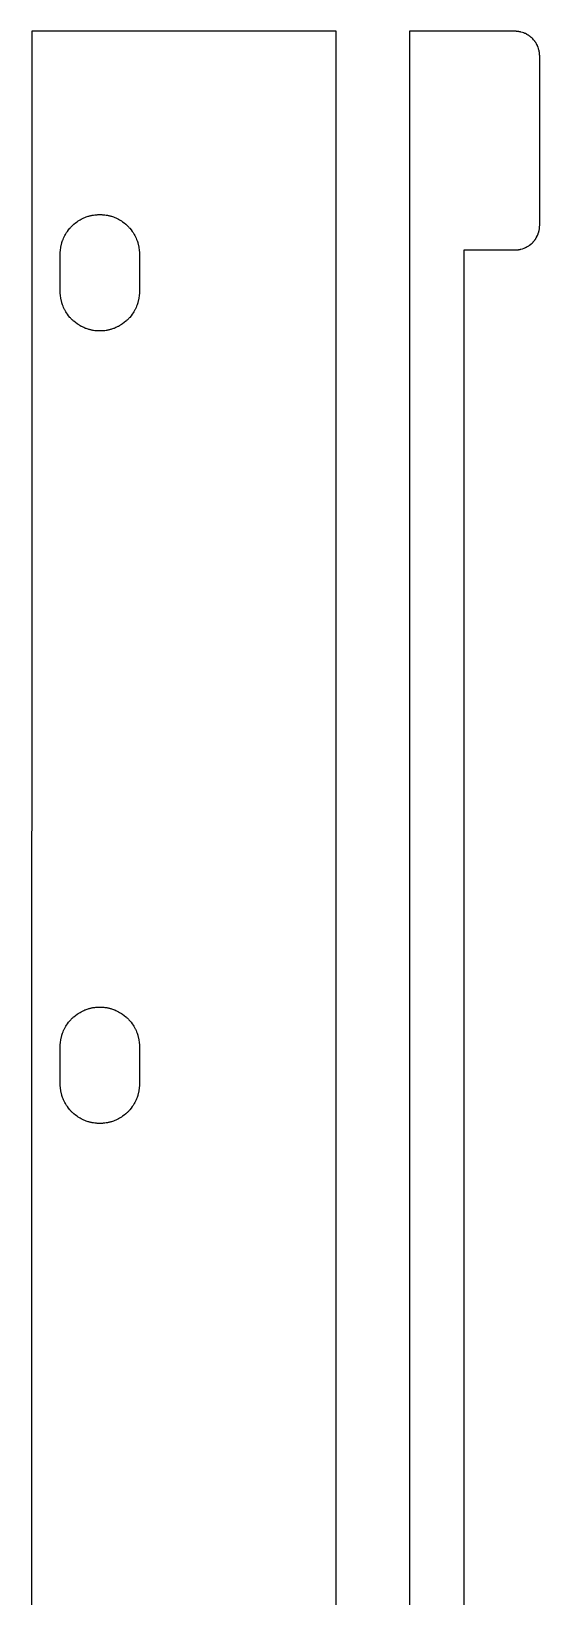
# Model space of a CAD drawing. Header units: metres. Extents: x -3 to 104, y 0 to 127.
# Drawn here: x 83.5 to 104, y 63.3 to 126.5 of the extents above; entities that cross this region are included whole.
import ezdxf

# ---------------------------------------------------------------- set-up
doc = ezdxf.new("R2010")
doc.units = ezdxf.units.M

msp = doc.modelspace()

# ---------------------------------------------------------------- linework, layer by layer
for p, q in [((83.5, 126.5), (83.4854, 2)), ((95.7842, 126.5), (83.5, 126.5)), ((95.7842, 2), (95.7842, 126.5)), ((103.018, 126.5), (98.75, 126.5)), ((98.75, 126.5), (98.75, 2)), ((103.035, 126.499), (103.018, 126.5)), ((103.053, 126.499), (103.035, 126.499)), ((103.069, 126.498), (103.053, 126.499)), ((103.14, 126.49), (103.069, 126.498)), ((103.156, 126.487), (103.14, 126.49)), ((103.174, 126.484), (103.156, 126.487)), ((103.19, 126.481), (103.174, 126.484)), ((103.208, 126.479), (103.19, 126.481)), ((103.225, 126.475), (103.208, 126.479)), ((103.242, 126.471), (103.225, 126.475)), ((103.309, 126.451), (103.242, 126.471)), ((103.358, 126.434), (103.309, 126.451)), ((103.375, 126.427), (103.358, 126.434)), ((103.391, 126.421), (103.375, 126.427)), ((103.406, 126.413), (103.391, 126.421)), ((103.423, 126.406), (103.406, 126.413)), ((103.47, 126.383), (103.423, 126.406)), ((103.484, 126.375), (103.47, 126.383)), ((103.5, 126.366), (103.484, 126.375)), ((103.515, 126.357), (103.5, 126.366)), ((103.53, 126.348), (103.515, 126.357)), ((103.545, 126.339), (103.53, 126.348)), ((103.56, 126.329), (103.545, 126.339)), ((103.573, 126.319), (103.56, 126.329)), ((103.588, 126.309), (103.573, 126.319)), ((103.602, 126.299), (103.588, 126.309)), ((103.629, 126.277), (103.602, 126.299)), ((103.643, 126.266), (103.629, 126.277)), ((103.656, 126.255), (103.643, 126.266)), ((103.694, 126.22), (103.656, 126.255)), ((103.72, 126.194), (103.694, 126.22)), ((103.755, 126.156), (103.72, 126.194)), ((103.766, 126.143), (103.755, 126.156)), ((103.777, 126.129), (103.766, 126.143)), ((103.799, 126.102), (103.777, 126.129)), ((103.809, 126.088), (103.799, 126.102)), ((103.819, 126.073), (103.809, 126.088)), ((103.829, 126.06), (103.819, 126.073)), ((103.839, 126.045), (103.829, 126.06)), ((103.848, 126.03), (103.839, 126.045)), ((103.857, 126.015), (103.848, 126.03)), ((103.866, 126), (103.857, 126.015)), ((103.875, 125.984), (103.866, 126)), ((103.883, 125.97), (103.875, 125.984)), ((103.906, 125.923), (103.883, 125.97)), ((103.913, 125.906), (103.906, 125.923)), ((103.921, 125.891), (103.913, 125.906)), ((103.927, 125.875), (103.921, 125.891)), ((103.934, 125.858), (103.927, 125.875)), ((103.951, 125.809), (103.934, 125.858)), ((103.971, 125.742), (103.951, 125.809)), ((103.975, 125.725), (103.971, 125.742)), ((103.979, 125.708), (103.975, 125.725)), ((103.981, 125.69), (103.979, 125.708)), ((103.984, 125.674), (103.981, 125.69)), ((103.987, 125.656), (103.984, 125.674)), ((103.99, 125.64), (103.987, 125.656)), ((103.998, 125.569), (103.99, 125.64)), ((103.999, 125.553), (103.998, 125.569)), ((103.999, 125.535), (103.999, 125.553)), ((104, 125.518), (103.999, 125.535)), ((104, 118.654), (104, 125.518)), ((85.332, 118.811), (85.3789, 118.842)), ((85.3789, 118.842), (85.4258, 118.871)), ((85.4258, 118.871), (85.4502, 118.886)), ((85.4502, 118.886), (85.499, 118.913)), ((85.499, 118.913), (85.5234, 118.926)), ((85.5234, 118.926), (85.5488, 118.938)), ((85.5488, 118.938), (85.5996, 118.962)), ((85.5996, 118.962), (85.6504, 118.983)), ((85.6504, 118.983), (85.6768, 118.994)), ((85.6768, 118.994), (85.7031, 119.004)), ((85.7031, 119.004), (85.7822, 119.03)), ((85.7822, 119.03), (85.8086, 119.038)), ((85.8086, 119.038), (85.8359, 119.046)), ((85.8359, 119.046), (85.8633, 119.053)), ((85.8633, 119.053), (85.8896, 119.059)), ((85.8896, 119.059), (85.917, 119.065)), ((85.917, 119.065), (85.9443, 119.07)), ((85.9443, 119.07), (85.9717, 119.076)), ((85.9717, 119.076), (86, 119.08)), ((86, 119.08), (86.0547, 119.088)), ((86.0547, 119.088), (86.083, 119.091)), ((86.083, 119.091), (86.1104, 119.094)), ((86.1104, 119.094), (86.1387, 119.096)), ((86.1387, 119.096), (86.166, 119.098)), ((86.166, 119.098), (86.2217, 119.1)), ((86.2217, 119.1), (86.2783, 119.1)), ((86.2783, 119.1), (86.334, 119.098)), ((86.334, 119.098), (86.3613, 119.096)), ((86.3613, 119.096), (86.3896, 119.094)), ((86.3896, 119.094), (86.417, 119.091)), ((86.417, 119.091), (86.4453, 119.088)), ((86.4453, 119.088), (86.5, 119.08)), ((86.5, 119.08), (86.5283, 119.076)), ((86.5283, 119.076), (86.5557, 119.07)), ((86.5557, 119.07), (86.583, 119.065)), ((86.583, 119.065), (86.6104, 119.059)), ((86.6104, 119.059), (86.6367, 119.053)), ((86.6367, 119.053), (86.6641, 119.046)), ((86.6641, 119.046), (86.6914, 119.038)), ((86.6914, 119.038), (86.7178, 119.03)), ((86.7178, 119.03), (86.7969, 119.004)), ((86.7969, 119.004), (86.8232, 118.994)), ((86.8232, 118.994), (86.8496, 118.983)), ((86.8496, 118.983), (86.9004, 118.962)), ((86.9004, 118.962), (86.9512, 118.938)), ((86.9512, 118.938), (86.9766, 118.926)), ((86.9766, 118.926), (87.001, 118.913)), ((87.001, 118.913), (87.0498, 118.886)), ((87.0498, 118.886), (87.0742, 118.871)), ((87.0742, 118.871), (87.1211, 118.842)), ((87.1211, 118.842), (87.168, 118.811)), ((84.7881, 118.15), (84.8115, 118.201)), ((84.8115, 118.201), (84.8242, 118.227)), ((84.8242, 118.227), (84.8369, 118.251)), ((84.8369, 118.251), (84.8643, 118.3)), ((84.8643, 118.3), (84.8789, 118.324)), ((84.8789, 118.324), (84.9082, 118.371)), ((84.9082, 118.371), (84.9395, 118.418)), ((84.9395, 118.418), (84.9893, 118.485)), ((84.9893, 118.485), (85.042, 118.55)), ((85.042, 118.55), (85.0605, 118.57)), ((85.0605, 118.57), (85.0801, 118.591)), ((85.0801, 118.591), (85.0986, 118.611)), ((85.0986, 118.611), (85.1182, 118.632)), ((85.1182, 118.632), (85.1387, 118.651)), ((85.1387, 118.651), (85.1592, 118.67)), ((85.1592, 118.67), (85.1797, 118.689)), ((85.1797, 118.689), (85.2002, 118.708)), ((85.2002, 118.708), (85.2646, 118.761)), ((85.2646, 118.761), (85.332, 118.811)), ((87.168, 118.811), (87.2354, 118.761)), ((87.2354, 118.761), (87.2998, 118.708)), ((87.2998, 118.708), (87.3203, 118.689)), ((87.3203, 118.689), (87.3408, 118.67)), ((87.3408, 118.67), (87.3613, 118.651)), ((87.3613, 118.651), (87.3818, 118.632)), ((87.3818, 118.632), (87.4014, 118.611)), ((87.4014, 118.611), (87.4199, 118.591)), ((87.4199, 118.591), (87.4395, 118.57)), ((87.4395, 118.57), (87.458, 118.55)), ((87.458, 118.55), (87.5107, 118.485)), ((87.5107, 118.485), (87.5605, 118.418)), ((87.5605, 118.418), (87.5918, 118.371)), ((87.5918, 118.371), (87.6211, 118.324)), ((87.6211, 118.324), (87.6357, 118.3)), ((87.6357, 118.3), (87.6631, 118.251)), ((87.6631, 118.251), (87.6758, 118.227)), ((87.6758, 118.227), (87.6885, 118.201)), ((87.6885, 118.201), (87.7119, 118.15)), ((103.875, 118.187), (103.906, 118.249)), ((103.906, 118.249), (103.913, 118.265)), ((103.913, 118.265), (103.921, 118.281)), ((103.921, 118.281), (103.927, 118.297)), ((103.927, 118.297), (103.934, 118.313)), ((103.934, 118.313), (103.939, 118.33)), ((103.939, 118.33), (103.945, 118.346)), ((103.945, 118.346), (103.951, 118.362)), ((103.951, 118.362), (103.956, 118.379)), ((103.956, 118.379), (103.961, 118.396)), ((103.961, 118.396), (103.971, 118.43)), ((103.971, 118.43), (103.975, 118.447)), ((103.975, 118.447), (103.979, 118.464)), ((103.979, 118.464), (103.981, 118.48)), ((103.981, 118.48), (103.987, 118.516)), ((103.987, 118.516), (103.99, 118.532)), ((103.99, 118.532), (103.996, 118.585)), ((103.996, 118.585), (103.998, 118.602)), ((103.998, 118.602), (103.999, 118.619)), ((103.999, 118.637), (104, 118.654)), ((103.999, 118.619), (103.999, 118.637)), ((84.6504, 117.528), (84.6523, 117.584)), ((84.6523, 117.584), (84.6543, 117.611)), ((84.6543, 117.611), (84.6562, 117.64)), ((84.6562, 117.64), (84.6592, 117.667)), ((84.6592, 117.667), (84.6621, 117.695)), ((84.6621, 117.695), (84.6699, 117.75)), ((84.6699, 117.75), (84.6738, 117.778)), ((84.6738, 117.778), (84.6797, 117.806)), ((84.6797, 117.806), (84.6846, 117.833)), ((84.6846, 117.833), (84.6914, 117.86)), ((84.6914, 117.86), (84.6973, 117.887)), ((84.6973, 117.887), (84.7041, 117.914)), ((84.7041, 117.914), (84.7119, 117.941)), ((84.7119, 117.941), (84.7197, 117.968)), ((84.7197, 117.968), (84.7461, 118.047)), ((84.7461, 118.047), (84.7559, 118.073)), ((84.7559, 118.073), (84.7666, 118.1)), ((84.7666, 118.1), (84.7881, 118.15)), ((87.7119, 118.15), (87.7334, 118.1)), ((87.7334, 118.1), (87.7441, 118.073)), ((87.7441, 118.073), (87.7539, 118.047)), ((87.7539, 118.047), (87.7803, 117.968)), ((87.7803, 117.968), (87.7881, 117.941)), ((87.7881, 117.941), (87.7959, 117.914)), ((87.7959, 117.914), (87.8027, 117.887)), ((87.8027, 117.887), (87.8086, 117.86)), ((87.8086, 117.86), (87.8154, 117.833)), ((87.8154, 117.833), (87.8203, 117.806)), ((87.8203, 117.806), (87.8262, 117.778)), ((87.8262, 117.778), (87.8301, 117.75)), ((87.8301, 117.75), (87.8379, 117.695)), ((87.8379, 117.695), (87.8408, 117.667)), ((87.8408, 117.667), (87.8438, 117.64)), ((87.8438, 117.64), (87.8457, 117.611)), ((87.8457, 117.611), (87.8477, 117.584)), ((87.8477, 117.584), (87.8496, 117.528)), ((100.95, 15.5342), (100.95, 117.672)), ((100.95, 117.672), (103.035, 117.672)), ((103.035, 117.672), (103.053, 117.673)), ((103.053, 117.673), (103.069, 117.674)), ((103.069, 117.674), (103.087, 117.676)), ((103.087, 117.676), (103.104, 117.677)), ((103.104, 117.677), (103.122, 117.679)), ((103.122, 117.679), (103.14, 117.682)), ((103.14, 117.682), (103.156, 117.684)), ((103.156, 117.684), (103.174, 117.687)), ((103.174, 117.687), (103.19, 117.69)), ((103.19, 117.69), (103.208, 117.693)), ((103.208, 117.693), (103.225, 117.697)), ((103.225, 117.697), (103.242, 117.701)), ((103.242, 117.701), (103.309, 117.721)), ((103.309, 117.721), (103.375, 117.744)), ((103.375, 117.744), (103.406, 117.758)), ((103.406, 117.758), (103.423, 117.766)), ((103.423, 117.766), (103.438, 117.772)), ((103.438, 117.772), (103.454, 117.78)), ((103.454, 117.78), (103.47, 117.789)), ((103.47, 117.789), (103.484, 117.797)), ((103.484, 117.797), (103.5, 117.806)), ((103.5, 117.806), (103.515, 117.814)), ((103.515, 117.814), (103.53, 117.823)), ((103.53, 117.823), (103.56, 117.843)), ((103.56, 117.843), (103.573, 117.853)), ((103.573, 117.853), (103.588, 117.862)), ((103.588, 117.862), (103.643, 117.905)), ((103.643, 117.905), (103.656, 117.917)), ((103.656, 117.917), (103.694, 117.952)), ((103.694, 117.952), (103.731, 117.989)), ((103.731, 117.989), (103.743, 118.003)), ((103.743, 118.003), (103.755, 118.016)), ((103.755, 118.016), (103.766, 118.029)), ((103.766, 118.029), (103.777, 118.042)), ((103.777, 118.042), (103.788, 118.056)), ((103.788, 118.056), (103.799, 118.07)), ((103.799, 118.07), (103.809, 118.084)), ((103.809, 118.084), (103.819, 118.099)), ((103.819, 118.099), (103.829, 118.112)), ((103.829, 118.112), (103.839, 118.127)), ((103.839, 118.127), (103.848, 118.142)), ((103.848, 118.142), (103.857, 118.156)), ((103.857, 118.156), (103.866, 118.172)), ((103.866, 118.172), (103.875, 118.187)), ((84.6504, 115.972), (84.6504, 117.528)), ((87.8496, 117.528), (87.8496, 115.972)), ((84.6523, 115.916), (84.6504, 115.972)), ((84.6543, 115.889), (84.6523, 115.916)), ((84.6562, 115.86), (84.6543, 115.889)), ((84.6592, 115.833), (84.6562, 115.86)), ((84.6621, 115.805), (84.6592, 115.833)), ((84.6699, 115.75), (84.6621, 115.805)), ((84.6738, 115.722), (84.6699, 115.75)), ((84.6797, 115.694), (84.6738, 115.722)), ((84.6846, 115.667), (84.6797, 115.694)), ((87.8203, 115.694), (87.8154, 115.667)), ((87.8262, 115.722), (87.8203, 115.694)), ((87.8301, 115.75), (87.8262, 115.722)), ((87.8379, 115.805), (87.8301, 115.75)), ((87.8408, 115.833), (87.8379, 115.805)), ((87.8438, 115.86), (87.8408, 115.833)), ((87.8457, 115.889), (87.8438, 115.86)), ((87.8477, 115.916), (87.8457, 115.889)), ((87.8496, 115.972), (87.8477, 115.916)), ((84.6914, 115.64), (84.6846, 115.667)), ((84.6973, 115.613), (84.6914, 115.64)), ((84.7041, 115.586), (84.6973, 115.613)), ((84.7119, 115.559), (84.7041, 115.586)), ((84.7197, 115.532), (84.7119, 115.559)), ((84.7461, 115.453), (84.7197, 115.532)), ((84.7559, 115.427), (84.7461, 115.453)), ((84.7666, 115.4), (84.7559, 115.427)), ((84.7881, 115.35), (84.7666, 115.4)), ((84.8115, 115.299), (84.7881, 115.35)), ((84.8242, 115.273), (84.8115, 115.299)), ((84.8369, 115.249), (84.8242, 115.273)), ((84.8643, 115.2), (84.8369, 115.249)), ((84.8789, 115.176), (84.8643, 115.2)), ((84.9082, 115.129), (84.8789, 115.176)), ((84.9395, 115.082), (84.9082, 115.129)), ((84.9893, 115.015), (84.9395, 115.082)), ((87.5605, 115.082), (87.5107, 115.015)), ((87.5918, 115.129), (87.5605, 115.082)), ((87.6211, 115.176), (87.5918, 115.129)), ((87.6357, 115.2), (87.6211, 115.176)), ((87.6631, 115.249), (87.6357, 115.2)), ((87.6758, 115.273), (87.6631, 115.249)), ((87.6885, 115.299), (87.6758, 115.273)), ((87.7119, 115.35), (87.6885, 115.299)), ((87.7334, 115.4), (87.7119, 115.35)), ((87.7441, 115.427), (87.7334, 115.4)), ((87.7539, 115.453), (87.7441, 115.427)), ((87.7803, 115.532), (87.7539, 115.453)), ((87.7881, 115.559), (87.7803, 115.532)), ((87.7959, 115.586), (87.7881, 115.559)), ((87.8027, 115.613), (87.7959, 115.586)), ((87.8086, 115.64), (87.8027, 115.613)), ((87.8154, 115.667), (87.8086, 115.64)), ((85.042, 114.95), (84.9893, 115.015)), ((85.0605, 114.93), (85.042, 114.95)), ((85.0801, 114.909), (85.0605, 114.93)), ((85.0986, 114.889), (85.0801, 114.909)), ((85.1182, 114.868), (85.0986, 114.889)), ((85.1387, 114.849), (85.1182, 114.868)), ((85.1592, 114.83), (85.1387, 114.849)), ((85.1797, 114.811), (85.1592, 114.83)), ((85.2002, 114.792), (85.1797, 114.811)), ((85.2646, 114.739), (85.2002, 114.792)), ((85.332, 114.689), (85.2646, 114.739)), ((85.3789, 114.658), (85.332, 114.689)), ((85.4258, 114.629), (85.3789, 114.658)), ((85.4502, 114.614), (85.4258, 114.629)), ((85.499, 114.587), (85.4502, 114.614)), ((85.5234, 114.574), (85.499, 114.587)), ((85.5488, 114.562), (85.5234, 114.574)), ((85.5996, 114.538), (85.5488, 114.562)), ((85.6504, 114.517), (85.5996, 114.538)), ((85.6768, 114.506), (85.6504, 114.517)), ((85.7031, 114.496), (85.6768, 114.506)), ((85.7822, 114.47), (85.7031, 114.496)), ((85.8086, 114.462), (85.7822, 114.47)), ((85.8359, 114.454), (85.8086, 114.462)), ((85.8633, 114.447), (85.8359, 114.454)), ((85.8896, 114.441), (85.8633, 114.447)), ((85.917, 114.435), (85.8896, 114.441)), ((85.9443, 114.43), (85.917, 114.435)), ((85.9717, 114.424), (85.9443, 114.43)), ((86, 114.42), (85.9717, 114.424)), ((86.0547, 114.412), (86, 114.42)), ((86.083, 114.409), (86.0547, 114.412)), ((86.1104, 114.406), (86.083, 114.409)), ((86.417, 114.409), (86.3896, 114.406)), ((86.4453, 114.412), (86.417, 114.409)), ((86.5, 114.42), (86.4453, 114.412)), ((86.5283, 114.424), (86.5, 114.42)), ((86.5557, 114.43), (86.5283, 114.424)), ((86.583, 114.435), (86.5557, 114.43)), ((86.6104, 114.441), (86.583, 114.435)), ((86.6367, 114.447), (86.6104, 114.441)), ((86.6641, 114.454), (86.6367, 114.447)), ((86.6914, 114.462), (86.6641, 114.454)), ((86.7178, 114.47), (86.6914, 114.462)), ((86.7969, 114.496), (86.7178, 114.47)), ((86.8232, 114.506), (86.7969, 114.496)), ((86.8496, 114.517), (86.8232, 114.506)), ((86.9004, 114.538), (86.8496, 114.517)), ((86.9512, 114.562), (86.9004, 114.538)), ((86.9766, 114.574), (86.9512, 114.562)), ((87.001, 114.587), (86.9766, 114.574)), ((87.0498, 114.614), (87.001, 114.587)), ((87.0742, 114.629), (87.0498, 114.614)), ((87.1211, 114.658), (87.0742, 114.629)), ((87.168, 114.689), (87.1211, 114.658)), ((87.2354, 114.739), (87.168, 114.689)), ((87.2998, 114.792), (87.2354, 114.739)), ((87.3203, 114.811), (87.2998, 114.792)), ((87.3408, 114.83), (87.3203, 114.811)), ((87.3613, 114.849), (87.3408, 114.83)), ((87.3818, 114.868), (87.3613, 114.849)), ((87.4014, 114.889), (87.3818, 114.868)), ((87.4199, 114.909), (87.4014, 114.889)), ((87.4395, 114.93), (87.4199, 114.909)), ((87.458, 114.95), (87.4395, 114.93)), ((87.5107, 115.015), (87.458, 114.95)), ((86.1387, 114.404), (86.1104, 114.406)), ((86.166, 114.402), (86.1387, 114.404)), ((86.2217, 114.4), (86.166, 114.402)), ((86.2783, 114.4), (86.2217, 114.4)), ((86.334, 114.402), (86.2783, 114.4)), ((86.3613, 114.404), (86.334, 114.402)), ((86.3896, 114.406), (86.3613, 114.404)), ((85.0801, 86.5908), (85.0986, 86.6113)), ((85.0986, 86.6113), (85.1182, 86.6318)), ((85.1182, 86.6318), (85.1387, 86.6514)), ((85.1387, 86.6514), (85.1592, 86.6699)), ((85.1592, 86.6699), (85.1797, 86.6895)), ((85.1797, 86.6895), (85.2002, 86.708)), ((85.2002, 86.708), (85.2646, 86.7607)), ((85.2646, 86.7607), (85.332, 86.8105)), ((85.332, 86.8105), (85.3789, 86.8418)), ((85.3789, 86.8418), (85.4258, 86.8711)), ((85.4258, 86.8711), (85.4502, 86.8857)), ((85.4502, 86.8857), (85.499, 86.9131)), ((85.499, 86.9131), (85.5234, 86.9258)), ((85.5234, 86.9258), (85.5488, 86.9385)), ((85.5488, 86.9385), (85.5996, 86.9619)), ((85.5996, 86.9619), (85.6504, 86.9834)), ((85.6504, 86.9834), (85.6768, 86.9941)), ((85.6768, 86.9941), (85.7031, 87.0039)), ((85.7031, 87.0039), (85.7822, 87.0303)), ((85.7822, 87.0303), (85.8086, 87.0381)), ((85.8086, 87.0381), (85.8359, 87.0459)), ((85.8359, 87.0459), (85.8633, 87.0527)), ((85.8633, 87.0527), (85.8896, 87.0586)), ((85.8896, 87.0586), (85.917, 87.0654)), ((85.917, 87.0654), (85.9443, 87.0703)), ((85.9443, 87.0703), (85.9717, 87.0762)), ((85.9717, 87.0762), (86, 87.0801)), ((86, 87.0801), (86.0547, 87.0879)), ((86.0547, 87.0879), (86.083, 87.0908)), ((86.083, 87.0908), (86.1104, 87.0938)), ((86.1104, 87.0938), (86.1387, 87.0957)), ((86.1387, 87.0957), (86.166, 87.0977)), ((86.166, 87.0977), (86.2217, 87.0996)), ((86.2217, 87.0996), (86.2783, 87.0996)), ((86.2783, 87.0996), (86.334, 87.0977)), ((86.334, 87.0977), (86.3613, 87.0957)), ((86.3613, 87.0957), (86.3896, 87.0938)), ((86.3896, 87.0938), (86.417, 87.0908)), ((86.417, 87.0908), (86.4453, 87.0879)), ((86.4453, 87.0879), (86.5, 87.0801)), ((86.5, 87.0801), (86.5283, 87.0762)), ((86.5283, 87.0762), (86.5557, 87.0703)), ((86.5557, 87.0703), (86.583, 87.0654)), ((86.583, 87.0654), (86.6104, 87.0586)), ((86.6104, 87.0586), (86.6367, 87.0527)), ((86.6367, 87.0527), (86.6641, 87.0459)), ((86.6641, 87.0459), (86.6914, 87.0381)), ((86.6914, 87.0381), (86.7178, 87.0303)), ((86.7178, 87.0303), (86.7969, 87.0039)), ((86.7969, 87.0039), (86.8232, 86.9941)), ((86.8232, 86.9941), (86.8496, 86.9834)), ((86.8496, 86.9834), (86.9004, 86.9619)), ((86.9004, 86.9619), (86.9512, 86.9385)), ((86.9512, 86.9385), (86.9766, 86.9258)), ((86.9766, 86.9258), (87.001, 86.9131)), ((87.001, 86.9131), (87.0498, 86.8857)), ((87.0498, 86.8857), (87.0742, 86.8711)), ((87.0742, 86.8711), (87.1211, 86.8418)), ((87.1211, 86.8418), (87.168, 86.8105)), ((87.168, 86.8105), (87.2354, 86.7607)), ((87.2354, 86.7607), (87.2998, 86.708)), ((87.2998, 86.708), (87.3203, 86.6895)), ((87.3203, 86.6895), (87.3408, 86.6699)), ((87.3408, 86.6699), (87.3613, 86.6514)), ((87.3613, 86.6514), (87.3818, 86.6318)), ((87.3818, 86.6318), (87.4014, 86.6113)), ((87.4014, 86.6113), (87.4199, 86.5908)), ((84.7119, 85.9414), (84.7197, 85.9678)), ((84.7197, 85.9678), (84.7461, 86.0469)), ((84.7461, 86.0469), (84.7559, 86.0732)), ((84.7559, 86.0732), (84.7666, 86.0996)), ((84.7666, 86.0996), (84.7881, 86.1504)), ((84.7881, 86.1504), (84.8115, 86.2012)), ((84.8115, 86.2012), (84.8242, 86.2266)), ((84.8242, 86.2266), (84.8369, 86.251)), ((84.8369, 86.251), (84.8643, 86.2998)), ((84.8643, 86.2998), (84.8789, 86.3242)), ((84.8789, 86.3242), (84.9082, 86.3711)), ((84.9082, 86.3711), (84.9395, 86.418)), ((84.9395, 86.418), (84.9893, 86.4854)), ((84.9893, 86.4854), (85.042, 86.5498)), ((85.042, 86.5498), (85.0605, 86.5703)), ((85.0605, 86.5703), (85.0801, 86.5908)), ((87.4199, 86.5908), (87.4395, 86.5703)), ((87.4395, 86.5703), (87.458, 86.5498)), ((87.458, 86.5498), (87.5107, 86.4854)), ((87.5107, 86.4854), (87.5605, 86.418)), ((87.5605, 86.418), (87.5918, 86.3711)), ((87.5918, 86.3711), (87.6211, 86.3242)), ((87.6211, 86.3242), (87.6357, 86.2998)), ((87.6357, 86.2998), (87.6631, 86.251)), ((87.6631, 86.251), (87.6758, 86.2266)), ((87.6758, 86.2266), (87.6885, 86.2012)), ((87.6885, 86.2012), (87.7119, 86.1504)), ((87.7119, 86.1504), (87.7334, 86.0996)), ((87.7334, 86.0996), (87.7441, 86.0732)), ((87.7441, 86.0732), (87.7539, 86.0469)), ((87.7539, 86.0469), (87.7803, 85.9678)), ((87.7803, 85.9678), (87.7881, 85.9414)), ((84.6504, 85.5283), (84.6523, 85.584)), ((84.6504, 83.9717), (84.6504, 85.5283)), ((84.6523, 85.584), (84.6543, 85.6113)), ((84.6543, 85.6113), (84.6562, 85.6396)), ((84.6562, 85.6396), (84.6592, 85.667)), ((84.6592, 85.667), (84.6621, 85.6953)), ((84.6621, 85.6953), (84.6699, 85.75)), ((84.6699, 85.75), (84.6738, 85.7783)), ((84.6738, 85.7783), (84.6797, 85.8057)), ((84.6797, 85.8057), (84.6846, 85.833)), ((84.6846, 85.833), (84.6914, 85.8604)), ((84.6914, 85.8604), (84.6973, 85.8867)), ((84.6973, 85.8867), (84.7041, 85.9141)), ((84.7041, 85.9141), (84.7119, 85.9414)), ((87.7881, 85.9414), (87.7959, 85.9141)), ((87.7959, 85.9141), (87.8027, 85.8867)), ((87.8027, 85.8867), (87.8086, 85.8604)), ((87.8086, 85.8604), (87.8154, 85.833)), ((87.8154, 85.833), (87.8203, 85.8057)), ((87.8203, 85.8057), (87.8262, 85.7783)), ((87.8262, 85.7783), (87.8301, 85.75)), ((87.8301, 85.75), (87.8379, 85.6953)), ((87.8379, 85.6953), (87.8408, 85.667)), ((87.8408, 85.667), (87.8438, 85.6396)), ((87.8438, 85.6396), (87.8457, 85.6113)), ((87.8457, 85.6113), (87.8477, 85.584)), ((87.8477, 85.584), (87.8496, 85.5283)), ((87.8496, 85.5283), (87.8496, 83.9717)), ((84.6523, 83.916), (84.6504, 83.9717)), ((84.6543, 83.8887), (84.6523, 83.916)), ((84.6562, 83.8604), (84.6543, 83.8887)), ((84.6592, 83.833), (84.6562, 83.8604)), ((84.6621, 83.8047), (84.6592, 83.833)), ((84.6699, 83.75), (84.6621, 83.8047)), ((84.6738, 83.7217), (84.6699, 83.75)), ((84.6797, 83.6943), (84.6738, 83.7217)), ((84.6846, 83.667), (84.6797, 83.6943)), ((84.6914, 83.6396), (84.6846, 83.667)), ((84.6973, 83.6133), (84.6914, 83.6396)), ((84.7041, 83.5859), (84.6973, 83.6133)), ((84.7119, 83.5586), (84.7041, 83.5859)), ((84.7197, 83.5322), (84.7119, 83.5586)), ((84.7461, 83.4531), (84.7197, 83.5322)), ((84.7559, 83.4268), (84.7461, 83.4531)), ((87.7539, 83.4531), (87.7441, 83.4268)), ((87.7803, 83.5322), (87.7539, 83.4531)), ((87.7881, 83.5586), (87.7803, 83.5322)), ((87.7959, 83.5859), (87.7881, 83.5586)), ((87.8027, 83.6133), (87.7959, 83.5859)), ((87.8086, 83.6396), (87.8027, 83.6133)), ((87.8154, 83.667), (87.8086, 83.6396)), ((87.8203, 83.6943), (87.8154, 83.667)), ((87.8262, 83.7217), (87.8203, 83.6943)), ((87.8301, 83.75), (87.8262, 83.7217)), ((87.8379, 83.8047), (87.8301, 83.75)), ((87.8408, 83.833), (87.8379, 83.8047)), ((87.8438, 83.8604), (87.8408, 83.833)), ((87.8457, 83.8887), (87.8438, 83.8604)), ((87.8477, 83.916), (87.8457, 83.8887)), ((87.8496, 83.9717), (87.8477, 83.916)), ((84.7666, 83.4004), (84.7559, 83.4268)), ((84.7881, 83.3496), (84.7666, 83.4004)), ((84.8115, 83.2988), (84.7881, 83.3496)), ((84.8242, 83.2734), (84.8115, 83.2988)), ((84.8369, 83.249), (84.8242, 83.2734)), ((84.8643, 83.2002), (84.8369, 83.249)), ((84.8789, 83.1758), (84.8643, 83.2002)), ((84.9082, 83.1289), (84.8789, 83.1758)), ((84.9395, 83.082), (84.9082, 83.1289)), ((84.9893, 83.0146), (84.9395, 83.082)), ((85.042, 82.9502), (84.9893, 83.0146)), ((85.0605, 82.9297), (85.042, 82.9502)), ((85.0801, 82.9092), (85.0605, 82.9297)), ((85.0986, 82.8887), (85.0801, 82.9092)), ((85.1182, 82.8682), (85.0986, 82.8887)), ((85.1387, 82.8486), (85.1182, 82.8682)), ((85.1592, 82.8301), (85.1387, 82.8486)), ((85.1797, 82.8105), (85.1592, 82.8301)), ((85.2002, 82.792), (85.1797, 82.8105)), ((87.3203, 82.8105), (87.2998, 82.792)), ((87.3408, 82.8301), (87.3203, 82.8105)), ((87.3613, 82.8486), (87.3408, 82.8301)), ((87.3818, 82.8682), (87.3613, 82.8486)), ((87.4014, 82.8887), (87.3818, 82.8682)), ((87.4199, 82.9092), (87.4014, 82.8887)), ((87.4395, 82.9297), (87.4199, 82.9092)), ((87.458, 82.9502), (87.4395, 82.9297)), ((87.5107, 83.0146), (87.458, 82.9502)), ((87.5605, 83.082), (87.5107, 83.0146)), ((87.5918, 83.1289), (87.5605, 83.082)), ((87.6211, 83.1758), (87.5918, 83.1289)), ((87.6357, 83.2002), (87.6211, 83.1758)), ((87.6631, 83.249), (87.6357, 83.2002)), ((87.6758, 83.2734), (87.6631, 83.249)), ((87.6885, 83.2988), (87.6758, 83.2734)), ((87.7119, 83.3496), (87.6885, 83.2988)), ((87.7334, 83.4004), (87.7119, 83.3496)), ((87.7441, 83.4268), (87.7334, 83.4004)), ((85.2646, 82.7393), (85.2002, 82.792)), ((85.332, 82.6895), (85.2646, 82.7393)), ((85.3789, 82.6582), (85.332, 82.6895)), ((85.4258, 82.6289), (85.3789, 82.6582)), ((85.4502, 82.6143), (85.4258, 82.6289)), ((85.499, 82.5869), (85.4502, 82.6143)), ((85.5234, 82.5742), (85.499, 82.5869)), ((85.5488, 82.5615), (85.5234, 82.5742)), ((85.5996, 82.5381), (85.5488, 82.5615)), ((85.6504, 82.5166), (85.5996, 82.5381)), ((85.6768, 82.5059), (85.6504, 82.5166)), ((85.7031, 82.4961), (85.6768, 82.5059)), ((85.7822, 82.4697), (85.7031, 82.4961)), ((85.8086, 82.4619), (85.7822, 82.4697)), ((85.8359, 82.4541), (85.8086, 82.4619)), ((85.8633, 82.4473), (85.8359, 82.4541)), ((85.8896, 82.4414), (85.8633, 82.4473)), ((85.917, 82.4346), (85.8896, 82.4414)), ((85.9443, 82.4297), (85.917, 82.4346)), ((85.9717, 82.4238), (85.9443, 82.4297)), ((86, 82.4199), (85.9717, 82.4238)), ((86.0547, 82.4121), (86, 82.4199)), ((86.083, 82.4092), (86.0547, 82.4121)), ((86.1104, 82.4062), (86.083, 82.4092)), ((86.1387, 82.4043), (86.1104, 82.4062)), ((86.166, 82.4023), (86.1387, 82.4043)), ((86.2217, 82.4004), (86.166, 82.4023)), ((86.2783, 82.4004), (86.2217, 82.4004)), ((86.334, 82.4023), (86.2783, 82.4004)), ((86.3613, 82.4043), (86.334, 82.4023)), ((86.3896, 82.4062), (86.3613, 82.4043)), ((86.417, 82.4092), (86.3896, 82.4062)), ((86.4453, 82.4121), (86.417, 82.4092)), ((86.5, 82.4199), (86.4453, 82.4121)), ((86.5283, 82.4238), (86.5, 82.4199)), ((86.5557, 82.4297), (86.5283, 82.4238)), ((86.583, 82.4346), (86.5557, 82.4297)), ((86.6104, 82.4414), (86.583, 82.4346)), ((86.6367, 82.4473), (86.6104, 82.4414)), ((86.6641, 82.4541), (86.6367, 82.4473)), ((86.6914, 82.4619), (86.6641, 82.4541)), ((86.7178, 82.4697), (86.6914, 82.4619)), ((86.7969, 82.4961), (86.7178, 82.4697)), ((86.8232, 82.5059), (86.7969, 82.4961)), ((86.8496, 82.5166), (86.8232, 82.5059)), ((86.9004, 82.5381), (86.8496, 82.5166)), ((86.9512, 82.5615), (86.9004, 82.5381)), ((86.9766, 82.5742), (86.9512, 82.5615)), ((87.001, 82.5869), (86.9766, 82.5742)), ((87.0498, 82.6143), (87.001, 82.5869)), ((87.0742, 82.6289), (87.0498, 82.6143)), ((87.1211, 82.6582), (87.0742, 82.6289)), ((87.168, 82.6895), (87.1211, 82.6582)), ((87.2354, 82.7393), (87.168, 82.6895)), ((87.2998, 82.792), (87.2354, 82.7393))]:
    msp.add_line(p, q)

doc.saveas('drawing.dxf')
